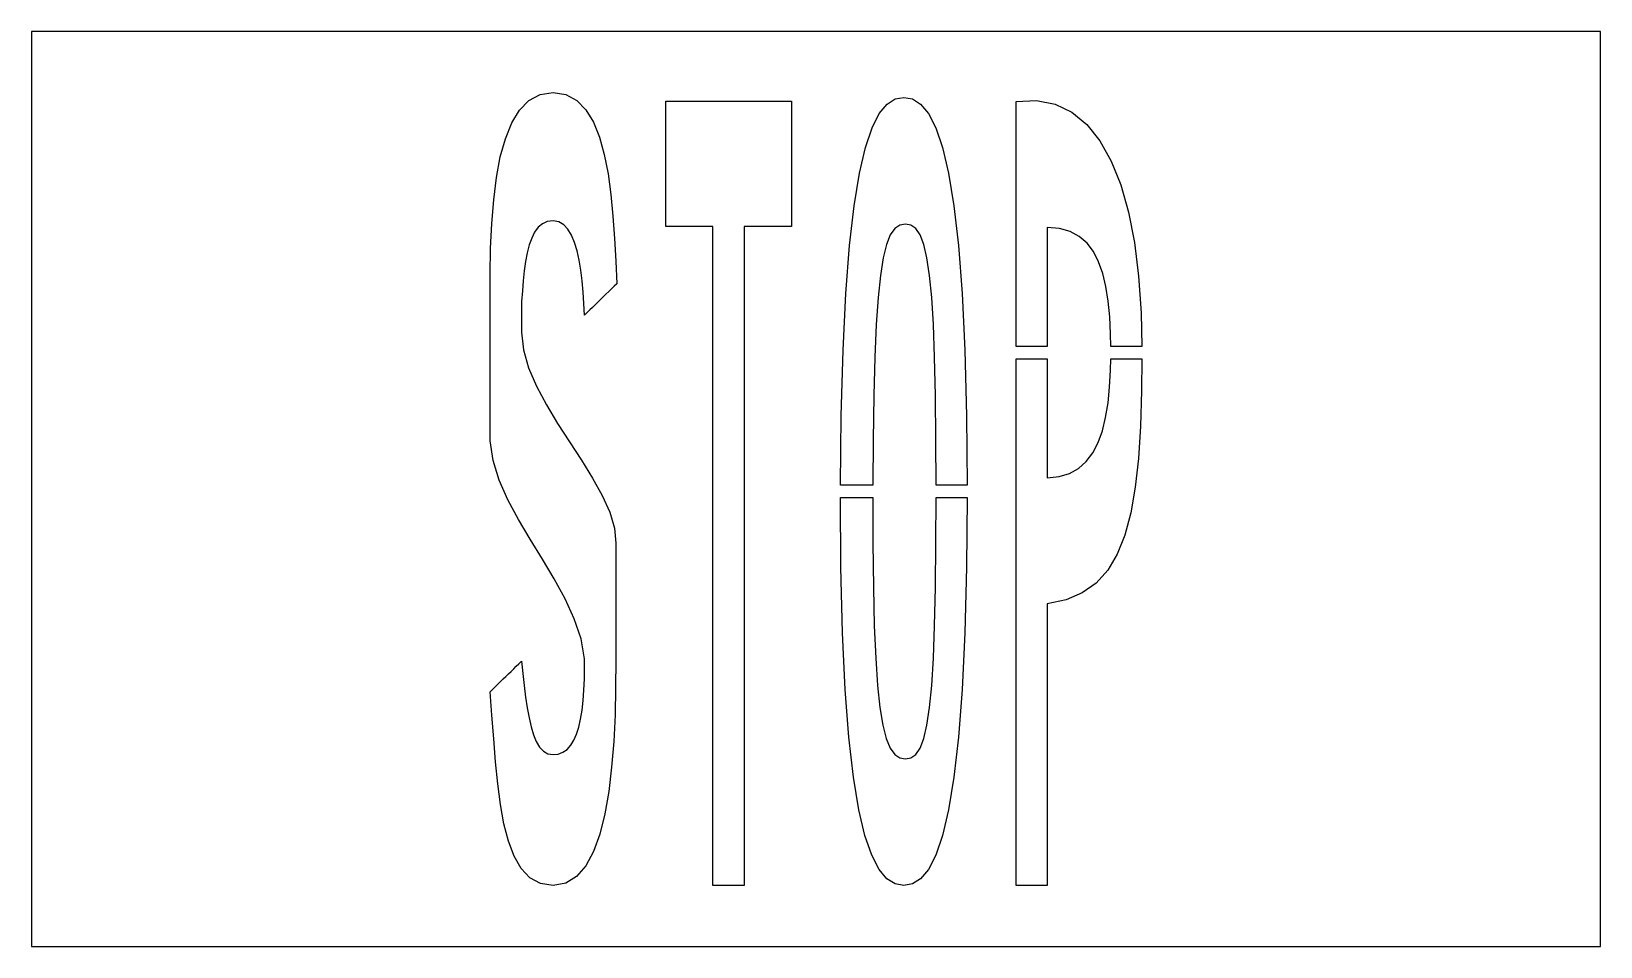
# Model space of a CAD drawing. Extents: x 0 to 96, y 0 to 56.
import ezdxf

# ---------------------------------------------------------------- set-up
doc = ezdxf.new("R2010")
doc.units = 0
doc.layers.add('CUT', color=7, linetype='Continuous')
doc.layers.add('OUTSIDE', color=1, linetype='Continuous')

msp = doc.modelspace()

# ---------------------------------------------------------------- linework, layer by layer
at = {"layer": 'CUT'}
for points in [[(33.9281, 51.2056), (34.3841, 50.4472), (34.7537, 49.5256), (35.0465, 48.4696), (35.2769, 47.2936), (35.4497, 46.0264), (35.5745, 44.6968), (35.6753, 43.3288), (35.7473, 41.9416), (35.8145, 40.5592), (35.6465, 40.4008), (35.4833, 40.2376), (35.3201, 40.0792), (35.1521, 39.916), (34.9889, 39.7576), (34.8257, 39.5992), (34.6577, 39.436), (34.4945, 39.2776), (34.3313, 39.1144), (34.1633, 38.956), (34.0001, 38.7976), (33.8369, 38.6344), (33.8033, 39.3448), (33.7553, 40.0504), (33.6977, 40.732), (33.6161, 41.3896), (33.5153, 42.0088), (33.3905, 42.58), (33.2321, 43.0888), (33.0497, 43.5352), (32.8241, 43.8952), (32.5649, 44.1688), (32.2625, 44.3464), (31.9121, 44.4088), (31.5617, 44.3656), (31.2641, 44.2312), (31.0049, 44.0152), (30.7889, 43.7176), (30.6065, 43.3528), (30.4577, 42.9304), (30.3329, 42.4456), (30.2369, 41.9176), (30.1553, 41.3464), (30.0881, 40.7464), (30.0353, 40.1176), (29.9873, 39.4696), (29.9873, 39.3112), (29.9873, 39.1576), (29.9873, 38.9992), (29.9873, 38.8456), (29.9873, 38.6872), (29.9873, 38.5336), (29.9873, 38.3752), (29.9873, 38.2216), (29.9873, 38.0632), (29.9873, 37.9096), (29.9873, 37.7512), (29.9873, 37.5976), (30.1025, 36.5176), (30.4193, 35.4136), (30.9041, 34.2904), (31.5089, 33.1528), (32.1953, 32.0152), (32.9201, 30.8776), (33.6449, 29.7592), (34.3217, 28.6648), (34.9121, 27.604), (35.3777, 26.5816), (35.6753, 25.6072), (35.7617, 24.6952), (35.7617, 24.1), (35.7617, 23.5), (35.7617, 22.9048), (35.7617, 22.3048), (35.7617, 21.7048), (35.7617, 21.1096), (35.7617, 20.5096), (35.7617, 19.9144), (35.7617, 19.3144), (35.7617, 18.7144), (35.7617, 18.1192), (35.7617, 17.5192), (35.7425, 15.844), (35.7041, 14.1736), (35.6225, 12.5416), (35.4977, 10.972), (35.3249, 9.4888), (35.0849, 8.1208), (34.7777, 6.8872), (34.3937, 5.8216), (33.9233, 4.948), (33.3569, 4.2952), (32.6897, 3.8824), (31.9121, 3.7384), (31.1393, 3.8632), (30.4961, 4.2184), (29.9633, 4.78), (29.5313, 5.5336), (29.1857, 6.4504), (28.9121, 7.5064), (28.6961, 8.6872), (28.5281, 9.964), (28.3937, 11.3128), (28.2833, 12.7192), (28.1729, 14.1544), (28.0625, 15.5944), (28.2209, 15.7528), (28.3841, 15.9064), (28.5425, 16.0648), (28.7057, 16.2184), (28.8641, 16.3768), (29.0225, 16.5304), (29.1857, 16.6888), (29.3441, 16.8424), (29.5073, 17.0008), (29.6657, 17.1544), (29.8289, 17.3128), (29.9873, 17.4664), (30.0689, 16.708), (30.1505, 15.9736), (30.2369, 15.2728), (30.3329, 14.6152), (30.4433, 14.0056), (30.5681, 13.4536), (30.7121, 12.964), (30.8849, 12.5512), (31.0865, 12.2104), (31.3217, 11.9608), (31.5953, 11.8024), (31.9121, 11.7496), (32.2337, 11.7832), (32.5169, 11.8936), (32.7713, 12.0712), (32.9921, 12.316), (33.1841, 12.628), (33.3473, 13.0024), (33.4865, 13.4344), (33.5969, 13.924), (33.6881, 14.4664), (33.7553, 15.0568), (33.8033, 15.6952), (33.8369, 16.3768), (33.8465, 17.6104), (33.6257, 18.8392), (33.2129, 20.0632), (32.6513, 21.2824), (31.9889, 22.4968), (31.2593, 23.7112), (30.5153, 24.9208), (29.8001, 26.1256), (29.1521, 27.3304), (28.6193, 28.5352), (28.2401, 29.7352), (28.0625, 30.94), (28.0625, 31.6552), (28.0625, 32.3704), (28.0625, 33.0856), (28.0625, 33.8008), (28.0625, 34.5112), (28.0625, 35.2264), (28.0625, 35.9416), (28.0625, 36.6568), (28.0625, 37.372), (28.0625, 38.0872), (28.0625, 38.8024), (28.0625, 39.5176), (28.0625, 41.1304), (28.0961, 42.7144), (28.1633, 44.2408), (28.2833, 45.7), (28.4513, 47.0632), (28.6865, 48.316), (28.9985, 49.4344), (29.3873, 50.3944), (29.8625, 51.1768), (30.4385, 51.7624), (31.1153, 52.132), (31.9121, 52.2616), (32.6993, 52.1368), (33.3665, 51.7768)], [(56.4353, 45.3352), (56.7137, 42.892), (56.9393, 39.964), (57.1025, 36.5032), (57.2081, 32.4808), (57.2389, 28.2248), (55.3493, 28.2248), (55.3409, 30.9928), (55.3121, 33.724), (55.2593, 36.0712), (55.1825, 38.0584), (55.0817, 39.7144), (54.9521, 41.068), (54.7889, 42.1384), (54.5969, 42.9544), (54.3713, 43.5448), (54.1073, 43.9336), (53.8097, 44.1496), (53.4689, 44.212), (53.1233, 44.1496), (52.8209, 43.9336), (52.5473, 43.5448), (52.3121, 42.9544), (52.1105, 42.1384), (51.9377, 41.068), (51.7937, 39.7144), (51.6785, 38.0584), (51.5921, 36.0712), (51.5297, 33.724), (51.4913, 30.9928), (51.4744, 28.2248), (49.5028, 28.2248), (49.5425, 32.4808), (49.6529, 36.5032), (49.8209, 39.964), (50.0513, 42.892), (50.3249, 45.3352), (50.6513, 47.3224), (51.0209, 48.9016), (51.4289, 50.1064), (51.8705, 50.9752), (52.3457, 51.5464), (52.8497, 51.8632), (53.3729, 51.9592), (53.8961, 51.8632), (54.4001, 51.5464), (54.8753, 50.9752), (55.3217, 50.1064), (55.7345, 48.9016), (56.1041, 47.3224)], [(43.6145, 3.7384), (41.6945, 3.7384), (41.6945, 44.0584), (38.8145, 44.0584), (38.8145, 51.7384), (46.4993, 51.7384), (46.4993, 44.0584), (43.6145, 44.0584)], [(66.6449, 46.612), (67.1153, 44.9416), (67.4801, 43.0744), (67.7393, 41.02), (67.8929, 38.7832), (67.9341, 36.7208), (66.0309, 36.7208), (66.0209, 37.4872), (65.9681, 38.5288), (65.8769, 39.4936), (65.7377, 40.3816), (65.5457, 41.188), (65.2913, 41.9032), (64.9745, 42.5224), (64.5809, 43.0408), (64.1057, 43.4584), (63.5489, 43.756), (62.8961, 43.9432), (62.1473, 44.0056), (62.1473, 42.7288), (62.1473, 41.452), (62.1473, 40.1752), (62.1473, 38.8984), (62.1473, 37.6216), (62.1473, 36.7208), (60.2417, 36.7208), (60.2417, 39.7336), (60.2417, 43.732), (60.2417, 47.7256), (60.2417, 51.7192), (61.4945, 51.772), (62.6369, 51.5416), (63.6593, 51.0472), (64.5713, 50.2936), (65.3729, 49.2952), (66.0641, 48.0664)], [(67.5329, 28.1128), (67.2641, 26.548), (66.8993, 25.1848), (66.4289, 24.0136), (65.8481, 23.0344), (65.1377, 22.2472), (64.2929, 21.6424), (63.2993, 21.22), (62.1473, 20.98), (62.1473, 19.5448), (62.1473, 18.1096), (62.1425, 16.6696), (62.1425, 15.2344), (62.1425, 13.7944), (62.1377, 12.3592), (62.1377, 10.924), (62.1329, 9.484), (62.1329, 8.0488), (62.1329, 6.6088), (62.1329, 5.1736), (62.1329, 3.7384), (61.9745, 3.7384), (61.8161, 3.7384), (61.6577, 3.7384), (61.4993, 3.7384), (61.3409, 3.7384), (61.1873, 3.7384), (61.0289, 3.7384), (60.8705, 3.7384), (60.7169, 3.7384), (60.5585, 3.7384), (60.4001, 3.7384), (60.2417, 3.7384), (60.2417, 7.732), (60.2417, 11.7256), (60.2417, 15.724), (60.2417, 19.7224), (60.2417, 23.7256), (60.2417, 27.7288), (60.2417, 31.732), (60.2417, 35.7352), (60.2417, 35.9688), (62.1473, 35.9688), (62.1473, 35.068), (62.1473, 33.7912), (62.1473, 32.5144), (62.1473, 31.2376), (62.1473, 29.9608), (62.1473, 28.684), (62.8721, 28.756), (63.5105, 28.948), (64.0625, 29.26), (64.5329, 29.6824), (64.9265, 30.2104), (65.2529, 30.8392), (65.5169, 31.564), (65.7185, 32.3704), (65.8673, 33.2632), (65.9633, 34.2328), (66.0209, 35.2744), (66.0299, 35.9688), (67.9375, 35.9688), (67.9217, 34.0072), (67.8545, 31.8376), (67.7297, 29.8744)], [(56.9393, 15.7336), (56.7137, 12.8056), (56.4353, 10.3624), (56.1041, 8.3752), (55.7345, 6.796), (55.3217, 5.5912), (54.8753, 4.7224), (54.4001, 4.1512), (53.8961, 3.8344), (53.3729, 3.7384), (52.8449, 3.8344), (52.3409, 4.1512), (51.8609, 4.7224), (51.4097, 5.5912), (50.9921, 6.796), (50.6177, 8.3752), (50.2865, 10.3624), (50.0081, 12.8056), (49.7873, 15.7336), (49.6241, 19.1944), (49.5233, 23.2168), (49.5012, 27.4728), (51.4726, 27.4728), (51.4769, 24.7048), (51.5105, 21.9736), (51.5681, 19.6264), (51.6545, 17.6392), (51.7697, 15.9832), (51.9137, 14.6296), (52.0913, 13.5592), (52.2977, 12.7432), (52.5425, 12.1528), (52.8161, 11.764), (53.1233, 11.5528), (53.4689, 11.4856), (53.8097, 11.5528), (54.1073, 11.764), (54.3713, 12.1528), (54.5969, 12.7432), (54.7889, 13.5592), (54.9521, 14.6296), (55.0817, 15.9832), (55.1825, 17.6392), (55.2593, 19.6264), (55.3121, 21.9736), (55.3409, 24.7048), (55.3493, 27.4728), (57.2389, 27.4728), (57.2081, 23.2168), (57.1025, 19.1944)]]:
    msp.add_lwpolyline(points, close=True, dxfattribs=at)
at = {"layer": 'OUTSIDE'}
msp.add_lwpolyline([(0, 0), (96, 0), (96, 56), (0, 56)], close=True, dxfattribs=at)

doc.saveas('drawing.dxf')
